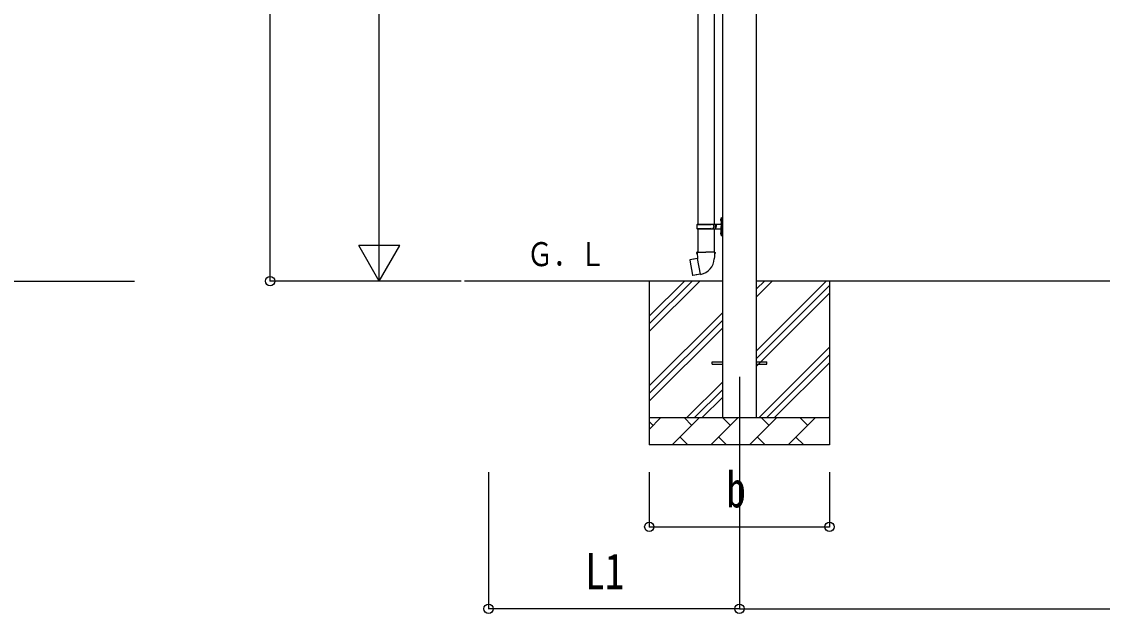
# Model space of a CAD drawing. Units: millimetres, scale not verified. Extents: x -16820 to 16820, y -11880 to 11880.
# Drawn here: x -8851 to -4893, y -6418 to -4251 of the extents above; entities that cross this region are included whole.
import ezdxf
from ezdxf.enums import TextEntityAlignment as Align

# ---------------------------------------------------------------- set-up
doc = ezdxf.new("R2010")
doc.units = ezdxf.units.MM
doc.header["$LTSCALE"] = 60
for name, color, linetype in [('0-4_YKK_12', 2, 'Continuous'), ('0-5_YKK_13', 4, 'Continuous'), ('0-6_YKK_A1', 4, 'Continuous'), ('0-7_YKK_D', 6, 'Continuous')]:
    doc.layers.add(name, color=color, linetype=linetype)
doc.styles.add('ＭＳ ゴシック', font='')
doc.styles.get('ＭＳ ゴシック').set_extended_font_data('MS Gothic')

msp = doc.modelspace()

# ---------------------------------------------------------------- linework, layer by layer
at = {"layer": '0-4_YKK_12'}
msp.add_line((-6222.35, -5551.19), (-6222.35, -6051.19), dxfattribs=at)
at = {"layer": '0-5_YKK_13'}
for p, q in [((-6374.85, -4060.18), (-6374.85, -4992.19)), ((-6314.85, -4060.18), (-6314.85, -4992.19)), ((-6291.15, -4975.04), (-6289.1, -4976.04)), ((-6289.88, -4973.04), (-6289.25, -4973.04)), ((-6289.88, -4973.04), (-6289.88, -4981.34)), ((-6289.88, -4981.34), (-6289.25, -4981.34)), ((-6289.25, -4973.04), (-6289.25, -4981.34)), ((-6289.25, -4973.04), (-6288.85, -4973.44)), ((-6289.25, -4981.34), (-6288.85, -4980.94)), ((-6289.1, -4976.04), (-6288.49, -4977.19)), ((-6288.85, -4969.19), (-6285.85, -4967.69)), ((-6288.85, -4969.19), (-6288.85, -5001.19)), ((-6288.85, -4973.44), (-6288.85, -4980.94)), ((-6285.85, -4967.69), (-6285.85, -5001.19)), ((-6285.85, -4967.69), (-6284.85, -4967.69)), ((-6284.85, -4967.69), (-6284.85, -5001.19)), ((-6377.85, -4994.19), (-6327.51, -4994.19)), ((-6377.85, -5008.19), (-6327.51, -5008.19)), ((-6376.85, -4992.19), (-6290.85, -4992.19)), ((-6376.85, -4992.19), (-6376.85, -4994.19)), ((-6376.85, -5010.19), (-6376.85, -5008.19)), ((-6376.85, -5010.19), (-6290.85, -5010.19)), ((-6374.85, -5010.19), (-6374.85, -5095.11)), ((-6317.85, -4992.19), (-6317.85, -4996.69)), ((-6317.85, -4996.69), (-6315.85, -4996.69)), ((-6317.85, -5010.19), (-6317.85, -5005.69)), ((-6317.85, -5005.69), (-6315.85, -5005.69)), ((-6315.85, -4996.69), (-6315.85, -5001.19)), ((-6315.85, -5005.69), (-6315.85, -5001.19)), ((-6314.85, -5010.19), (-6314.85, -5095.11)), ((-6309.85, -4992.19), (-6309.85, -5001.19)), ((-6309.85, -4996.69), (-6306.85, -4996.69)), ((-6309.85, -5010.19), (-6309.85, -5001.19)), ((-6309.85, -5005.69), (-6306.85, -5005.69)), ((-6306.85, -4996.69), (-6306.85, -5001.19)), ((-6306.85, -5005.69), (-6306.85, -5001.19)), ((-6291.15, -5023.04), (-6289.1, -5024.04)), ((-6289.88, -5021.04), (-6289.25, -5021.04)), ((-6289.88, -5021.04), (-6289.88, -5029.34)), ((-6289.25, -5021.04), (-6289.25, -5029.34)), ((-6289.25, -5021.04), (-6288.85, -5021.44)), ((-6289.1, -5024.04), (-6288.49, -5025.19)), ((-6288.85, -5033.19), (-6288.85, -5001.19)), ((-6288.85, -5021.44), (-6288.85, -5028.94)), ((-6285.85, -5034.69), (-6285.85, -5001.19)), ((-6284.85, -5034.69), (-6284.85, -5001.19)), ((-6289.88, -5029.34), (-6289.25, -5029.34)), ((-6289.25, -5029.34), (-6288.85, -5028.94)), ((-6288.85, -5033.19), (-6285.85, -5034.69)), ((-6285.85, -5034.69), (-6284.85, -5034.69)), ((-6376.7, -5095.11), (-6378.85, -5095.9)), ((-6378.85, -5095.9), (-6378.85, -5099.51)), ((-6378.85, -5099.51), (-6376.61, -5100.33)), ((-6376.7, -5095.11), (-6344.85, -5095.11)), ((-6376.7, -5095.11), (-6376.61, -5100.33)), ((-6376.61, -5100.33), (-6376.35, -5115.11)), ((-6313, -5095.11), (-6344.85, -5095.11)), ((-6310.85, -5099.51), (-6313.09, -5100.33)), ((-6313, -5095.11), (-6310.85, -5095.9)), ((-6310.85, -5095.9), (-6310.85, -5099.51)), ((-6403.31, -5123.57), (-6404.12, -5124.74)), ((-6404.12, -5124.74), (-6394.49, -5179.29)), ((-6375.44, -5118.32), (-6403.31, -5123.57)), ((-6390.56, -5120.96), (-6390.78, -5121.2)), ((-6376.35, -5115.11), (-6375, -5117.11)), ((-6365.08, -5175.61), (-6375.22, -5118.14)), ((-6375.19, -5117.32), (-6375.19, -5118.02)), ((-6375, -5117.11), (-6375.03, -5117.12)), ((-6314.66, -5117.06), (-6314.73, -5119.22)), ((-6313.35, -5115.11), (-6314.66, -5117.06)), ((-6380.47, -5178.2), (-6380.75, -5178.05)), ((-6364.78, -5176.37), (-6365.02, -5175.71)), ((-6322.35, -5496.69), (-6284.85, -5496.69)), ((-6322.35, -5505.69), (-6322.35, -5496.69)), ((-6159.85, -5496.69), (-6122.35, -5496.69)), ((-6122.35, -5505.69), (-6122.35, -5496.69)), ((-6322.35, -5505.69), (-6284.85, -5505.69)), ((-6159.85, -5505.69), (-6122.35, -5505.69))]:
    msp.add_line(p, q, dxfattribs=at)
for points in [[(-6291.15, -4979.33), (-6289.1, -4978.34), (-6288.49, -4977.19)], [(-6291.15, -5027.33), (-6289.1, -5026.34), (-6288.49, -5025.19)], [(-6313, -5095.11), (-6313.09, -5100.33), (-6313.35, -5115.11)], [(-6388.32, -5120.74), (-6388.6, -5120.59), (-6390.56, -5120.96)], [(-6365.35, -5175.52), (-6393.33, -5180.12), (-6394.49, -5179.29)], [(-6378.29, -5177.64), (-6378.5, -5177.88), (-6380.47, -5178.2)]]:
    msp.add_lwpolyline(points, dxfattribs=at)
for centre, radius, start, end in [((-6285.55, -4977.19), 6, 136.21765, 223.78235), ((-6329.1, -5001.19), 49.25, 171.82876, 180.00002), ((-6329.1, -5001.19), 49.25, 180.00002, 188.17127), ((-6327.51, -4992.19), 2, 270, 359.99998), ((-6327.51, -5010.19), 2, 0.00005, 90.00004), ((-6285.55, -5025.19), 6, 136.21765, 223.78235), ((-6290.85, -4990.19), 2, 270, 359.99998), ((-6290.85, -5012.19), 2, 0.00005, 90.00004), ((-6375.49, -5118.02), 0.3, 280.66842, 0), ((-6374.99, -5117.32), 0.2, 100, 180), ((-6375, -5117.11), 60.3, 279.96938, 358), ((-6365.3, -5175.81), 0.3, 20, 99.33158), ((-6364.59, -5176.31), 0.2, 200, 279.96938)]:
    msp.add_arc(centre, radius, start, end, dxfattribs=at)
at = {"layer": '0-6_YKK_A1'}
for p, q in [((-6284.85, -2848.69), (-6284.85, -5701.19)), ((-6159.85, -5701.19), (-6159.85, -2848.69)), ((-9206.85, -5201.19), (-8436.85, -5201.19)), ((-6284.85, -5201.19), (-7229.01, -5201.19)), ((-6552.35, -5201.19), (-6552.35, -5801.19)), ((-6552.35, -5386.24), (-6367.3, -5201.19)), ((-6552.35, -5357.95), (-6395.58, -5201.19)), ((-6552.35, -5329.67), (-6423.86, -5201.19)), ((-3284.85, -5201.19), (-6159.85, -5201.19)), ((-6159.85, -5456.29), (-5904.75, -5201.19)), ((-6159.85, -5258.3), (-6102.74, -5201.19)), ((-6159.85, -5230.01), (-6131.02, -5201.19)), ((-6159.85, -5484.57), (-5892.35, -5217.07)), ((-5892.35, -5201.19), (-5892.35, -5801.19)), ((-6159.85, -5512.85), (-5892.35, -5245.35)), ((-6552.35, -5584.23), (-6284.85, -5316.73)), ((-6552.35, -5612.51), (-6284.85, -5345.01)), ((-6552.35, -5640.8), (-6284.85, -5373.3)), ((-6150.19, -5701.19), (-5892.35, -5443.34)), ((-6121.9, -5701.19), (-5892.35, -5471.63)), ((-6093.62, -5701.19), (-5892.35, -5499.91)), ((-6414.75, -5701.19), (-6284.85, -5571.29)), ((-6386.46, -5701.19), (-6284.85, -5599.57)), ((-6358.18, -5701.19), (-6284.85, -5627.85)), ((-5895.63, -5701.19), (-5892.35, -5697.9)), ((-6552.35, -5701.19), (-5892.35, -5701.19)), ((-6552.35, -5744.08), (-6509.45, -5701.19)), ((-6538.01, -5729.74), (-6552.35, -5715.4)), ((-6468.03, -5801.19), (-6368.03, -5701.19)), ((-6396.59, -5729.74), (-6425.14, -5701.19)), ((-6326.61, -5801.19), (-6226.61, -5701.19)), ((-6255.16, -5729.74), (-6283.72, -5701.19)), ((-6185.19, -5801.19), (-6085.19, -5701.19)), ((-6113.74, -5729.74), (-6142.3, -5701.19)), ((-6043.77, -5801.19), (-5943.77, -5701.19)), ((-5972.32, -5729.74), (-6000.87, -5701.19)), ((-6439.48, -5772.63), (-6410.92, -5801.19)), ((-6298.06, -5772.63), (-6269.5, -5801.19)), ((-6156.64, -5772.63), (-6128.08, -5801.19)), ((-6015.21, -5772.63), (-5986.66, -5801.19)), ((-5892.35, -5801.19), (-6552.35, -5801.19))]:
    msp.add_line(p, q, dxfattribs=at)
at = {"layer": '0-7_YKK_D'}
for p, q in [((-7940.87, -5201.19), (-7940.87, -2612.89)), ((-7540.87, -5051.19), (-7540.87, -2996.19)), ((-7540.87, -5201.19), (-7540.87, -4941.38)), ((-7540.87, -5201.19), (-7615.87, -5071.28)), ((-7465.87, -5071.28), (-7615.87, -5071.28)), ((-7540.87, -5201.19), (-7465.87, -5071.28)), ((-7240.87, -5201.19), (-7941.87, -5201.19)), ((-7240.87, -5201.19), (-7541.87, -5201.19)), ((-7140.87, -5901.19), (-7140.87, -6402.19)), ((-6552.35, -5901.19), (-6552.35, -6102.19)), ((-6222.35, -5901.19), (-6222.35, -6402.19)), ((-6222.35, -5901.19), (-6222.35, -6402.19)), ((-5892.35, -5901.19), (-5892.35, -6102.19)), ((-6552.35, -6101.19), (-5892.35, -6101.19)), ((-6222.35, -6401.19), (-7140.87, -6401.19)), ((-6222.35, -6401.19), (-3222.35, -6401.19))]:
    msp.add_line(p, q, dxfattribs=at)
for centre in [(-7940.87, -5201.19), (-6552.35, -6101.19), (-5892.35, -6101.19), (-7140.87, -6401.19), (-6222.35, -6401.19), (-6222.35, -6401.19)]:
    msp.add_circle(centre, 17, dxfattribs=at)

# ---------------------------------------------------------------- texts
at = {"layer": '0-6_YKK_A1', "style": 'ＭＳ ゴシック', "width": 0.8}
msp.add_text('Ｇ．Ｌ', height=87.98, dxfattribs=at).set_placement((-7000.38, -5172.74), align=Align.BOTTOM_LEFT)
at = {"layer": '0-7_YKK_D', "style": 'ＭＳ ゴシック', "width": 0.8}
for s, p in [('b', (-6270.35, -6069.19)), ('L1', (-6787.21, -6369.19))]:
    msp.add_text(s, height=132, dxfattribs=at).set_placement(p, align=Align.BOTTOM_LEFT)

doc.saveas('drawing.dxf')
